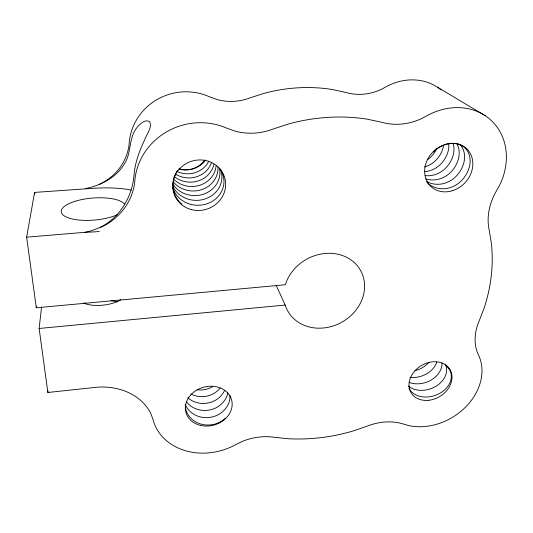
<?xml version="1.0" encoding="UTF-8"?>
<svg xmlns="http://www.w3.org/2000/svg" width="533" height="533" viewBox="0 0 533 533"><rect width="100%" height="100%" fill="white"/><g stroke="black" fill="none" stroke-linecap="round" stroke-linejoin="round"><path stroke-width="0.8" d="M276.247 285.475L285.402 305.629A41.661 36.071 -28.9 0 0 347.689 318.328A41.661 36.071 -28.9 0 0 347.536 257.772A41.661 36.071 -28.9 0 0 285.348 284.742L36.304 307.794L26.65 237.172L84.754 232.321L91.016 230.909L102.869 226.345A64.266 59.549 11.6 0 0 134.589 183.419L134.842 180.387A64.167 60.615 -17.4 0 1 226.538 128.08L235.686 131.318A64.167 61.695 -60.6 0 0 273.049 129.046L288.919 123.869A178.508 155.183 -29.1 0 1 367.25 119.172L382.348 122.41A63.947 56.685 -57.7 0 0 423.329 117.74L426.313 116.074A62.681 53.593 -46.5 0 1 491.146 120.391A62.681 53.593 -46.5 0 1 499.934 184.598L495.31 192.959A56.911 45.805 -44.9 0 0 489.241 230.323L491.393 243.428A178.508 155.183 -29.1 0 1 484.177 307.954L479.307 320.619A52.441 40.901 -37.3 0 0 477.555 352.893L478.541 355.018A54.579 43.386 -31.1 0 1 465.735 406.912A54.579 43.386 -31.1 0 1 408.831 425.6L401.749 423.542A49.442 38.209 -25.6 0 0 367.124 426.16L354.012 430.697A178.508 155.183 -29.1 0 1 287.92 438.699L274.555 437.313A50.755 39.948 -18.4 0 0 243.055 441.104L235.499 444.722A57.038 47.29 -15.4 0 1 153.204 420.184L150.812 413.501A55.319 45.012 -7.3 0 0 95.154 387.398L47.877 392.488L48.01 390.836M47.877 392.488L39.129 328.468L41.574 306.955M36.304 307.794L36.511 306.149M26.65 237.172L34.598 192.413L93.322 188.309A63.4 21.766 -4.7 0 1 131.205 190.048M100.431 227.285C120.005 217.591 132.384 196.384 134.03 174.951C135.029 162.718 139.36 151.106 144.543 140.092C146.328 134.309 152.451 128.027 149.72 121.757C145.043 118.699 140.119 123.956 137.254 127.207C129.472 136.275 131.071 148.867 126.794 159.334C119.539 175.69 102.383 185.324 85.413 188.575M99.158 184.425L101.283 183.379A56.198 52.754 18.2 0 0 129.006 145.296L129.213 142.591A56.218 54.273 -14.6 0 1 209.296 96.706L217.344 99.631A56.185 54.346 -73.5 0 0 250.15 97.845L264.055 93.342A157.855 141.618 -29.8 0 1 333.052 89.631L346.443 92.609A55.912 50.568 -61.9 0 0 382.641 88.691L385.259 87.225A55.192 48.603 -49.1 0 1 441.097 89.884M39.129 328.468L285.235 305.056M84.754 232.321L93.775 231.935A63.4 21.766 -4.7 0 0 99.258 231.429M437.533 87.252L485.21 115.721M34.598 192.413L34.812 194.065M120.791 299.713A24.165 10.447 -5.9 0 1 83.608 303.104M204.432 160.44A23.325 22.513 -14.7 0 1 178.682 169.034M117.733 214.513A32.22 11.046 -4.7 0 1 67.838 217.657A32.22 11.046 -4.7 0 1 79.517 200.075A32.22 11.046 -4.7 0 1 124.575 204.212M84.867 303.563A23.672 8.575 -0.2 0 1 85.82 303.15M111.071 300.739A23.672 8.575 -0.2 0 1 117.453 301.938M85.28 303.424A23.825 8.335 0 0 1 84.247 303.03M205.618 159.973A23.212 21.56 3.8 0 1 179.248 168.808M216.118 165.61A24.551 22.599 1.7 0 1 200.828 184.918A24.551 22.599 1.7 0 1 175.204 180.647A24.305 23.565 -49.5 0 1 174.111 179.661M211.408 162.911A23.865 22.066 2.7 0 1 175.13 173.891M213.913 164.271A24.205 22.326 2.2 0 1 197.83 181.053A24.205 22.326 2.2 0 1 173.991 176.356M208.636 161.492A23.532 21.806 3.3 0 1 176.45 171.233M173.318 181.873A24.658 23.872 -48.3 0 0 176.456 185.071A24.911 22.872 1.1 0 0 203.873 188.802A24.911 22.872 1.1 0 0 218.004 166.976M220.102 169.068A26.057 23.732 -0.3 0 1 214.592 199.775A26.057 23.732 -0.3 0 1 180.44 199.155A25.791 24.818 -45.4 0 1 172.399 186.07M220.775 169.974A25.664 23.439 0.2 0 1 210.109 196.69A25.664 23.439 0.2 0 1 179.075 194.318A25.404 24.491 -46.3 0 1 172.625 185.81M219.563 168.415A25.284 23.152 0.7 0 1 206.964 192.726A25.284 23.152 0.7 0 1 177.749 189.628A25.024 24.178 -47.3 0 1 172.812 183.912M181.853 204.146A26.19 25.144 -44.5 0 1 175.83 173.418M176.616 171.959A26.19 25.144 -44.5 0 1 177.496 170.547M212.634 386.638A21.76 19.648 -4.7 0 1 197.11 389.77M190.827 393.954A22.04 19.848 -4.9 0 0 218.41 389.996A22.266 17.163 -21.9 0 0 220.136 388.084M186.437 401.769A22.633 20.267 -5.4 0 0 221.841 403.654A22.879 17.422 -22 0 0 227.818 392.914M229.83 395.393A23.199 17.556 -22 0 1 223.633 410.763A22.946 20.481 -5.6 0 1 185.198 404.34M224.54 390.569A22.566 17.296 -22 0 1 220.102 396.739A22.333 20.054 -5.2 0 1 187.796 397.718M225.466 418.065A23.259 20.694 -5.8 0 1 200.874 424.061A23.259 20.694 -5.8 0 1 185.297 406.552M429.032 362.167A21.28 16.563 -18.7 0 1 414.887 370.642M441.977 362.926A21.84 16.809 -18.7 0 1 431.37 379.902A21.84 16.809 -18.7 0 1 409.244 382.461M436.767 362.127A21.553 16.683 -18.7 0 1 409.944 377.284M445.255 364.126A22.133 16.929 -18.7 0 1 435.821 386.358A22.133 16.929 -18.7 0 1 408.345 386.112M446.621 366.251A22.433 17.056 -18.7 0 1 443.203 391.062A22.433 17.056 -18.7 0 1 412.535 392.774A22.086 18.002 -45.4 0 1 408.971 388.417M424.515 166.916A23.652 21.873 -47.8 0 0 435.734 160.446A23.825 19.061 -47.7 0 0 443.636 145.396M436.813 148.421A23.499 18.882 -47.9 0 1 431.077 156.669A23.325 21.62 -48.3 0 1 427.752 159.447M448.793 143.703A24.165 19.248 -47.5 0 1 440.525 164.344A23.985 22.139 -47.3 0 1 424.881 171.599M426.686 181.513A25.038 22.959 -46 0 0 455.728 176.683A25.238 19.808 -46.9 0 0 460.159 144.716M426.986 182.466A25.411 23.245 -45.5 0 0 461.092 181.04A25.617 19.994 -46.7 0 0 465.489 148.454A25.617 19.994 -46.7 0 0 433.476 152.085M453.183 143.604A24.511 19.428 -47.3 0 1 445.455 168.341A24.325 22.406 -46.9 0 1 425.254 175.61M456.961 143.89A24.864 19.614 -47.1 0 1 450.518 172.452A24.678 22.679 -46.4 0 1 425.8 178.915M200.568 425.401A23.665 19.614 -15.4 0 0 231.848 400.976A23.665 19.614 -15.4 0 0 193.872 392.061A23.665 19.614 -15.4 0 0 200.568 425.401M191.547 209.629A26.623 25.138 -17.5 0 0 224.953 178.588A26.623 25.138 -17.5 0 0 181.013 167.375A26.623 25.138 -17.5 0 0 191.547 209.629M452.297 190.747A26.004 22.226 -46.4 0 0 467.614 149.7A26.004 22.226 -46.4 0 0 426.333 162.279A26.004 22.226 -46.4 0 0 452.297 190.747M428.499 400.316A22.646 17.995 -31.1 0 0 450.052 369.655A22.646 17.995 -31.1 0 0 412.955 373.293A22.646 17.995 -31.1 0 0 428.499 400.316"/></g></svg>
